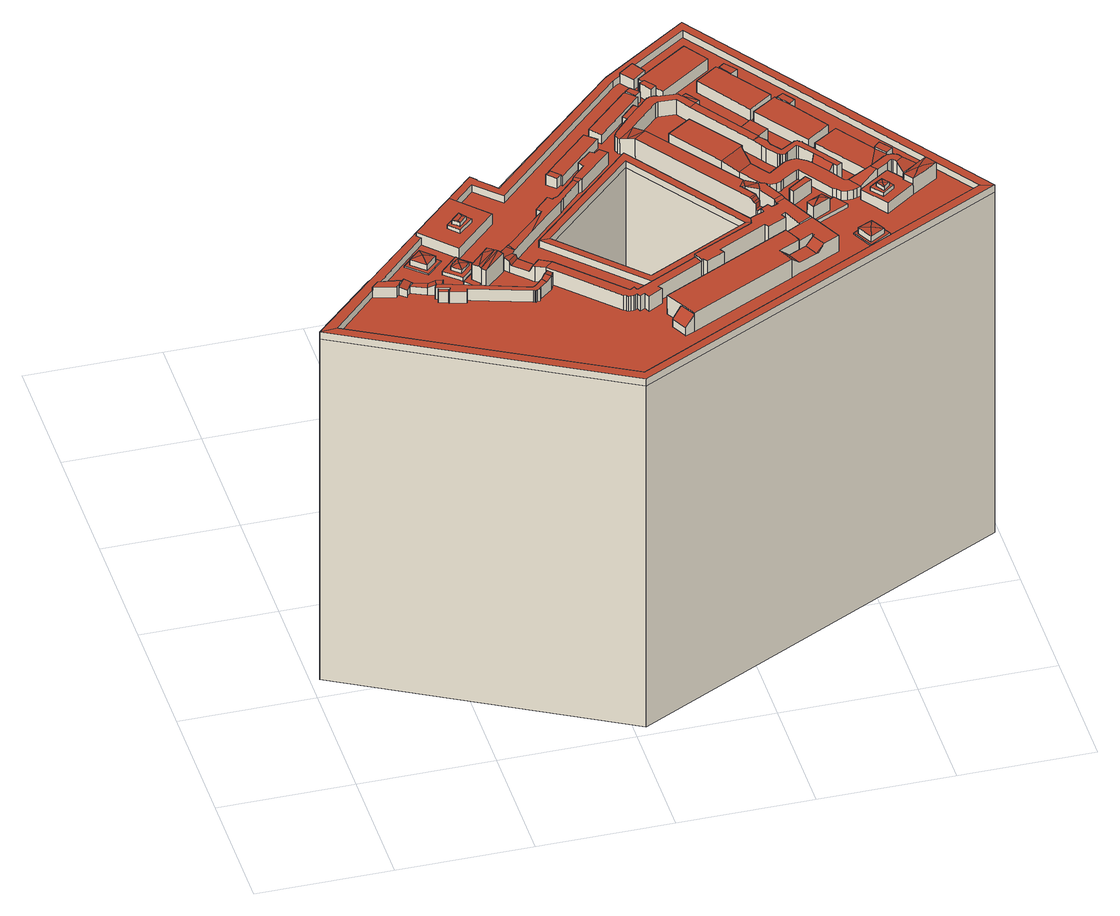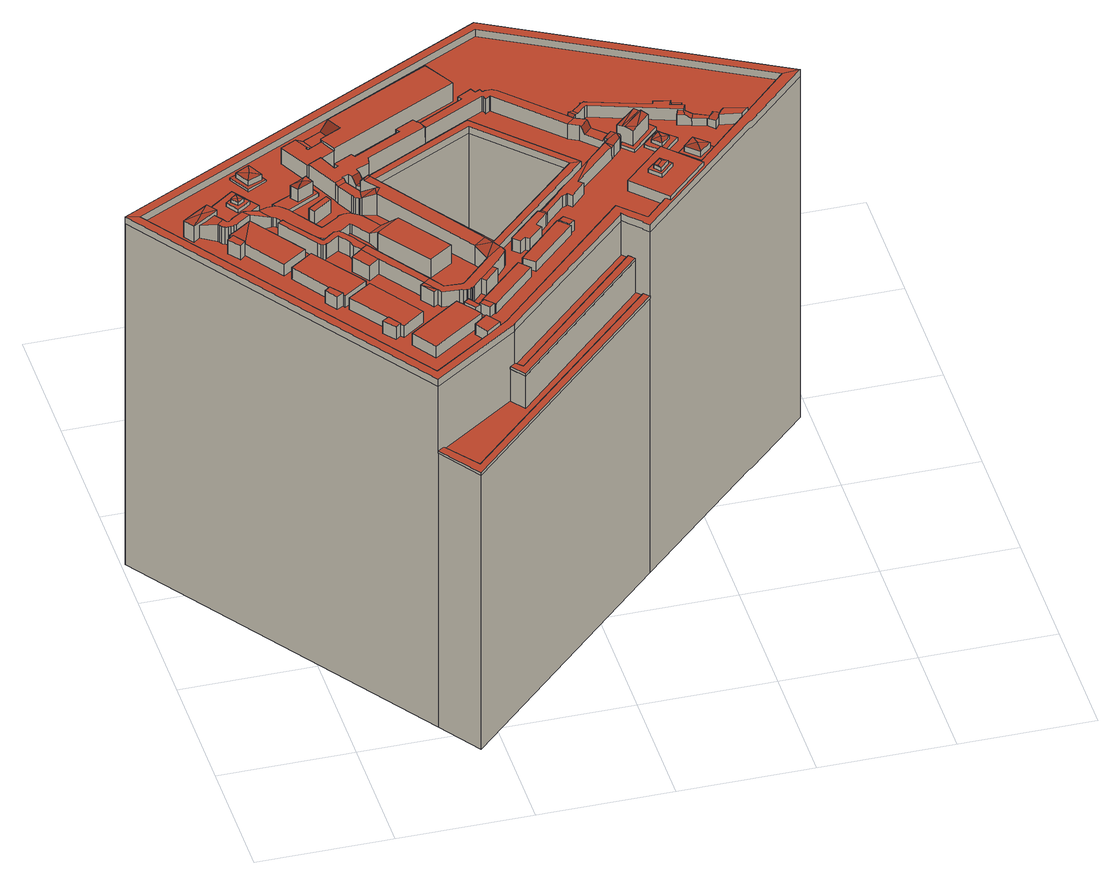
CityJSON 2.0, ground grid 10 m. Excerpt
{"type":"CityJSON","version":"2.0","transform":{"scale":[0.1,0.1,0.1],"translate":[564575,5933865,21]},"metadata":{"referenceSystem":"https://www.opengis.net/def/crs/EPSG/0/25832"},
"CityObjects":{
"building1":{"type":"Building","attributes":{"Grundfläche 2D":"985.279994","Grundhöhe NN":"21.339"},"children":["building1-1","building1-2","building1-3","building1-4","building1-5","building1-6","building1-7","building1-8","building1-9","building1-10","building1-11","building1-12","building1-13","building1-14","building1-15","building1-16","building1-17","building1-18","building1-19","building1-20","building1-21","building1-22","building1-23","building1-24","building1-25","building1-26","building1-27","building1-28","building1-29","building1-30","building1-31","building1-32","building1-33","building1-34","building1-35","building1-36","building1-37","building1-38","building1-39","building1-40","building1-41"],"geometry":[{"type":"MultiSurface","lod":"3","boundaries":[[[0,1,2,3],[4,5,6,7,8]],[[9,10,11,12,13,14,15]],[[15,14,16,17]],[[18,19,17,16]],[[20,21,10,9]],[[22,23,21]],[[23,10,21]],[[24,25,26,27,28,23,22,29,30,31,32]],[[18,33,34,19]],[[33,35,36,34]],[[37,38,39,40,41,42]],[[43,44,45,46]],[[46,47,48,49,43]],[[50,51,52,53,54,55,56,57,58,59,60,61,62,63,64,65,66,67,68,69,70,71,72,73,74,75,76,77,78]],[[79,77,76]],[[79,80,81,82,77]],[[83,84,85,86,87,82,81,88,89,90,91,92,93,94,95,96,97,98,99,100,101,102,103,104,105,106,107,108]],[[109,84,83]],[[12,11,109]],[[11,84,109]],[[110,111,112,113,114,115,116,117,118,119,120,121,122,123,124,125],[126,127,128,129,130,131],[132,133,134,135,136,137,138,139,140,141,142,143,144,145,146,147,148,149,150,151,152,153,154,155,156,157,158,159,160,161,162,163,164,165,166,167,168,169,170,171,172,173,174,175,176,177,178,179,180,181,182,183,184,185,186,187,188,189,190,191,192,193,194,195,196,197,198,199,200,201,202,203,204,205,206,207,208,209,210,211,212,213,214,215,216,217,218,219,220,221,222,223],[224,225,226,227,228,229,230,231],[232,233,234,235,236,237,238,239,240,241,242,243,244,245,246,247,248,249,250,251,252,253,254,255,256,257,258,259,260,261,262,263,264,265,266,267,268,269,270,271],[272,273,274,275,276,277,278,279,280,281,282,283,284,285,286,287,288,289,290,291,292,293,294,295,296,297,298,299,300,301,302,303,304,305,306,307,308,309,310],[311,312,313,314,315,316],[317,318,319,320,321,322],[323,324,325,326,327,328],[329,330,331,332,333,334]],[[335,336,337,338,339,340]],[[341,342,343,344,345,346]],[[344,347,348,345]],[[347,349,350,348]],[[349,351,352,350]],[[351,353,354,352]],[[354,353,355,356,357]],[[355,358,359,360,361]],[[361,356,355]],[[362,363,364,365,359,358,366,367,368,369,370,371,372]],[[371,370,373,374,375]],[[374,373,376,377,378,379,380,381]],[[382,383,354,357,384,385,386]],[[387,388,389,390,391,392,393,394]],[[395,396,397,398,399,400]],[[401,402,403,404,405]],[[406,407,404,403]],[[408,409,410,411,412,413,414,415,416,417,418,419,420,421,422,423,407,406,424,425,426,427,428,429,430,431,432,433,434,435,436,437,438,439,440,441]],[[442,443,31,30,444]],[[442,445,446,447,448,449,450,451,452,453,454,455,456,457,458,459,460,461,462,463,464,443]],[[448,447,465,466,467]],[[465,36,35,466]],[[468,469,470,471,472,473,474,475,476,477,478,479,480,481,482,483,484,485,486,487,488,489,490,491,492,493,494,495,496]],[[497,498,499,500,501,502]],[[495,494,503,481,480,504]],[[505,506,507,508,509,510]],[[511,512,513,514,515,516,517,518]],[[519,520,521,522,523,524,525,526,527,528,529,530,531,532]],[[533,534,535,536,537,538,539]],[[540,541,542,543]],[[0,3,122,121]],[[0,121,120,472,471,1]],[[471,470,2,1]],[[3,2,470,469,123,122]],[[12,216,215,214,213,35,33,18,16,14,13]],[[36,524,523,522,521,9,15,17,19,34]],[[521,520,519,21,20,9]],[[519,532,22,21]],[[532,531,29,22]],[[531,530,30,29]],[[191,190,32,31]],[[190,189,24,32]],[[189,188,25,24]],[[188,187,26,25]],[[187,186,27,26]],[[186,185,28,27]],[[185,184,23,28]],[[184,183,10,23]],[[11,10,183,182]],[[332,40,39,333]],[[331,41,40,332]],[[42,330,329,37]],[[38,37,329,334]],[[39,38,334,333]],[[316,47,46]],[[316,315,48,47]],[[314,49,48,315]],[[43,313,312,44]],[[312,311,45,44]],[[311,316,46,45]],[[161,160,65,64]],[[160,159,66,65]],[[159,158,157,68,67,66]],[[157,156,69,68]],[[156,155,70,69]],[[155,154,71,70]],[[154,153,152,73,72,71]],[[152,151,74,73]],[[151,150,75,74]],[[75,150,149,79,76]],[[81,80,148,147]],[[145,144,90,89,88,146]],[[144,143,91,90]],[[143,142,141,93,92,91]],[[141,140,94,93]],[[95,94,140,139]],[[139,138,96,95]],[[138,137,97,96]],[[137,136,98,97]],[[136,135,99,98]],[[134,100,99,135]],[[103,102,101,133,132,223]],[[223,222,104,103]],[[222,221,105,104]],[[221,220,106,105]],[[220,219,107,106]],[[219,218,108,107]],[[218,217,83,108]],[[83,217,216,12,109]],[[84,11,182,181]],[[85,84,181,180]],[[180,179,86,85]],[[179,178,87,86]],[[178,177,176,78,77,82,87]],[[176,175,50,78]],[[175,174,51,50]],[[174,173,52,51]],[[173,172,53,52]],[[172,171,54,53]],[[171,170,55,54]],[[170,169,56,55]],[[169,168,57,56]],[[168,167,166,59,58,57]],[[166,165,60,59]],[[165,164,61,60]],[[62,163,162,63]],[[162,161,64,63]],[[130,544,336,335]],[[544,128,337,336]],[[127,126,339,338]],[[126,131,340,339]],[[272,310,343,342]],[[347,344,343,310,309,351,349]],[[309,308,353,351]],[[355,353,308,307,306,305,368,367,366,358]],[[305,304,369,368]],[[304,303,370,369]],[[303,302,373,370]],[[302,301,376,373]],[[301,300,377,376]],[[300,299,378,377]],[[299,298,379,378]],[[298,297,380,379]],[[381,380,297,296]],[[296,295,374,381]],[[295,294,293,371,375,374]],[[293,292,372,371]],[[292,291,362,372]],[[291,290,363,362]],[[290,289,364,363]],[[289,288,365,364]],[[288,287,359,365]],[[361,360,359,287,286]],[[286,285,356,361]],[[285,284,357,356]],[[284,283,384,357]],[[283,282,385,384]],[[282,281,386,385]],[[281,280,382,386]],[[280,279,383,382]],[[279,278,354,383]],[[278,277,352,354]],[[352,277,276,275,274,346,345,348,350]],[[274,273,341,346]],[[231,390,389,545,224]],[[390,231,230,546,547,391]],[[228,392,391,547,229]],[[227,226,387,394]],[[225,548,545,389,388,387,226]],[[318,317,398,397]],[[317,322,399,398]],[[322,321,400,399]],[[320,319,396,395]],[[319,318,397,396]],[[246,245,403,402]],[[406,403,245,244]],[[244,243,424,406]],[[243,242,425,424]],[[242,241,426,425]],[[241,240,427,426]],[[240,239,428,427]],[[239,238,429,428]],[[238,237,430,429]],[[237,236,431,430]],[[236,235,432,431]],[[235,234,233,434,433,432]],[[233,232,435,434]],[[232,271,436,435]],[[271,270,437,436]],[[270,269,438,437]],[[269,268,439,438]],[[268,267,440,439]],[[266,265,409,408]],[[265,264,410,409]],[[264,263,411,410]],[[262,261,413,412]],[[261,260,414,413]],[[260,259,415,414]],[[259,258,416,415]],[[258,257,256,418,417,416]],[[256,255,254,420,419,418]],[[254,253,252,422,421,420]],[[252,251,423,422]],[[251,250,407,423]],[[250,249,404,407]],[[249,248,405,404]],[[401,405,248,247]],[[247,246,402,401]],[[192,191,31,443]],[[530,529,444,30]],[[529,528,442,444]],[[528,527,445,442]],[[527,526,446,445]],[[446,526,525,465,447]],[[525,524,36,465]],[[213,212,466,35]],[[212,211,210,448,467,466]],[[449,448,210,209]],[[209,208,450,449]],[[208,207,451,450]],[[452,451,207,206]],[[452,206,205,549,550,453]],[[203,454,453,550,204]],[[203,202,455,454]],[[456,455,202,201]],[[457,456,201,200]],[[458,457,200,199]],[[199,198,459,458]],[[198,197,460,459]],[[197,196,461,460]],[[196,195,462,461]],[[194,551,463,462,195]],[[551,552,464,463]],[[552,193,192,443,464]],[[553,554,482,481]],[[554,555,556,557,485,484,483,482]],[[557,558,559,487,486,485]],[[559,560,561,562,563,491,490,489,488,487]],[[563,564,565,566,494,493,492,491]],[[110,125,496,495]],[[468,124,123,469]],[[473,472,120,119]],[[119,118,474,473]],[[475,474,118,117]],[[117,116,115,477,476,475]],[[478,114,113,479]],[[480,479,113,112]],[[500,499,324,323]],[[323,328,501,500]],[[328,327,502,501]],[[326,325,498,497]],[[499,498,325,324]],[[566,567,503,494]],[[567,553,481,503]],[[112,111,504,480]],[[495,504,111,110]],[[539,538,505,510]],[[538,537,506,505]],[[568,569,508,507]],[[569,570,509,508]],[[567,566,571,572]],[[553,567,572,573]],[[554,553,573,574,568,507]],[[537,536,516,515,514,575,557,556,555,554,507,506]],[[513,512,559,558,557,575,514]],[[518,534,533,539,510,509,563,562,561,560,559,512,511]],[[566,565,564,563,576,577,578,571]],[[509,570,576,563]],[[129,543,542,130]],[[128,540,543,129]],[[544,541,540,128]],[[130,542,541,544]],[[569,568,574,579]],[[570,569,579,576]],[[517,516,536,535]],[[517,535,534,518]],[[579,574,573,572,571,578,577,576]]],"semantics":{"surfaces":[{"type":"RoofSurface"},{"type":"WallSurface"},{"type":"GroundSurface"}],"values":[0,0,0,0,0,0,0,0,0,0,0,0,0,0,0,0,0,0,0,0,0,0,0,0,0,0,0,0,0,0,0,0,0,0,0,0,0,0,0,0,0,0,0,0,0,0,0,0,0,0,0,1,1,1,1,1,1,1,1,1,1,1,1,1,1,1,1,1,1,1,1,1,1,1,1,1,1,1,1,1,1,1,1,1,1,1,1,1,1,1,1,1,1,1,1,1,1,1,1,1,1,1,1,1,1,1,1,1,1,1,1,1,1,1,1,1,1,1,1,1,1,1,1,1,1,1,1,1,1,1,1,1,1,1,1,1,1,1,1,1,1,1,1,1,1,1,1,1,1,1,1,1,1,1,1,1,1,1,1,1,1,1,1,1,1,1,1,1,1,1,1,1,1,1,1,1,1,1,1,1,1,1,1,1,1,1,1,1,1,1,1,1,1,1,1,1,1,1,1,1,1,1,1,1,1,1,1,1,1,1,1,1,1,1,1,1,1,1,1,1,1,1,1,1,1,1,1,1,1,1,1,1,1,1,1,1,1,1,1,1,1,1,1,1,1,1,1,1,1,1,1,1,1,1,1,1,1,1,1,1,1,1,1,1,1,1,1,1,1,1,1,1,1,1,1,1,1,2]}}]},
"building1-1":{"type":"BuildingInstallation","parents":["building1"],"geometry":[{"type":"MultiSurface","lod":"3","boundaries":[[[580,101,100,581]],[[134,582,581,100]],[[580,581,582,583]],[[101,580,583,133]]],"semantics":{"surfaces":[{"type":"RoofSurface"},{"type":"WallSurface"}],"values":[0,1,1,1]}}]},
"building1-2":{"type":"BuildingInstallation","parents":["building1"],"geometry":[{"type":"MultiSurface","lod":"3","boundaries":[[[584,585,586,587,588],[589,590,591,592]],[[593,586,585,584,594,595]],[[587,586,593,596]],[[588,587,596,597]],[[584,588,597,594]]],"semantics":{"surfaces":[{"type":"RoofSurface"},{"type":"WallSurface"}],"values":[0,1,1,1,1]}}]},
"building1-3":{"type":"BuildingInstallation","parents":["building1"],"geometry":[{"type":"MultiSurface","lod":"3","boundaries":[[[598,599,600,601]],[[478,477,601,600]],[[602,598,601,477,115]],[[602,603,599,598]],[[114,478,600,599,603]]],"semantics":{"surfaces":[{"type":"RoofSurface"},{"type":"WallSurface"}],"values":[0,1,1,1,1]}}]},
"building1-4":{"type":"BuildingInstallation","parents":["building1"],"geometry":[{"type":"MultiSurface","lod":"3","boundaries":[[[604,605,606,607,608,609]],[[607,606,610,611]],[[611,612,608,607]],[[612,613,609,608]],[[613,614,604,609]],[[605,615,610,606]]],"semantics":{"surfaces":[{"type":"RoofSurface"},{"type":"WallSurface"}],"values":[0,1,1,1,1,1]}}]},
"building1-5":{"type":"BuildingInstallation","parents":["building1"],"geometry":[{"type":"MultiSurface","lod":"3","boundaries":[[[616,617,618]],[[616,619,617]],[[616,618,620]],[[616,620,619]],[[618,617,589,592]],[[620,618,592,591]],[[619,620,591,590]],[[617,619,590,589]]],"semantics":{"surfaces":[{"type":"RoofSurface"},{"type":"WallSurface"}],"values":[0,0,0,0,1,1,1,1]}}]},
"building1-6":{"type":"BuildingInstallation","parents":["building1"],"geometry":[{"type":"MultiSurface","lod":"3","boundaries":[[[621,622,623,624],[625,626,627,628,629]],[[621,624,630,631]],[[622,621,631,632]],[[623,622,632,633]],[[624,623,633,630]]],"semantics":{"surfaces":[{"type":"RoofSurface"},{"type":"WallSurface"}],"values":[0,1,1,1,1]}}]},
"building1-7":{"type":"BuildingInstallation","parents":["building1"],"geometry":[{"type":"MultiSurface","lod":"3","boundaries":[[[634,635,636,637,638]],[[639,640,641,408,441,440]],[[642,643,644,645,635,634,646,647,648,649,650,651,652,653,654,655,656,657,641,640,658]],[[659,660,634,638]],[[660,661,646,634]],[[661,662,647,646]],[[662,663,664,649,648,647]],[[664,665,666,651,650,649]],[[666,667,668,653,652,651]],[[668,669,654,653]],[[669,670,671,656,655,654]],[[671,672,316,641,657,656]],[[316,266,408,641]],[[267,673,674,640,639,440]],[[658,640,674,675,676]],[[677,678,643,642,658,676,675]],[[678,679,644,643]],[[679,680,681,635,645,644]],[[681,682,636,635]]],"semantics":{"surfaces":[{"type":"RoofSurface"},{"type":"WallSurface"}],"values":[0,0,0,1,1,1,1,1,1,1,1,1,1,1,1,1,1,1,1]}}]},
"building1-8":{"type":"BuildingInstallation","parents":["building1"],"geometry":[{"type":"MultiSurface","lod":"3","boundaries":[[[683,684,685,686]],[[687,686,685,604,614]],[[687,688,683,686]],[[615,605,684,683,688]],[[605,604,685,684]]],"semantics":{"surfaces":[{"type":"RoofSurface"},{"type":"WallSurface"}],"values":[0,1,1,1,1]}}]},
"building1-9":{"type":"BuildingInstallation","parents":["building1"],"geometry":[{"type":"MultiSurface","lod":"3","boundaries":[[[689,547,546,690]],[[230,691,690,546]],[[689,690,691,692]],[[692,229,547,689]]],"semantics":{"surfaces":[{"type":"RoofSurface"},{"type":"WallSurface"}],"values":[0,1,1,1]}}]},
"building1-10":{"type":"BuildingInstallation","parents":["building1"],"geometry":[{"type":"MultiSurface","lod":"3","boundaries":[[[693,694,695,696]],[[696,695,697]],[[698,695,694]],[[697,695,698]],[[699,694,693,696,700,701]],[[698,694,699,702]],[[697,698,702,703]],[[696,697,703,700]]],"semantics":{"surfaces":[{"type":"RoofSurface"},{"type":"WallSurface"}],"values":[0,0,0,0,1,1,1,1]}}]},
"building1-11":{"type":"BuildingInstallation","parents":["building1"],"geometry":[{"type":"MultiSurface","lod":"3","boundaries":[[[704,705,706,707,708,709]],[[710,711,704,709]],[[706,705,712,713]],[[707,706,713,714]],[[714,715,708,707]],[[715,710,709,708]]],"semantics":{"surfaces":[{"type":"RoofSurface"},{"type":"WallSurface"}],"values":[0,1,1,1,1,1]}}]},
"building1-12":{"type":"BuildingInstallation","parents":["building1"],"geometry":[{"type":"MultiSurface","lod":"3","boundaries":[[[716,717,718,719,676,720],[597,596,593,595,594]],[[721,675,676,719]],[[675,722,720,676]],[[722,723,716,720]],[[723,724,717,716]]],"semantics":{"surfaces":[{"type":"RoofSurface"},{"type":"WallSurface"}],"values":[0,1,1,1,1]}}]},
"building1-13":{"type":"BuildingInstallation","parents":["building1"],"geometry":[{"type":"MultiSurface","lod":"3","boundaries":[[[725,726,727,728,729,730,731,732,733]],[[734,281,729,728]],[[281,735,730,729]],[[735,736,731,730]],[[736,737,732,731]],[[737,738,733,732]]],"semantics":{"surfaces":[{"type":"RoofSurface"},{"type":"WallSurface"}],"values":[0,1,1,1,1,1]}}]},
"building1-14":{"type":"BuildingInstallation","parents":["building1"],"geometry":[{"type":"MultiSurface","lod":"3","boundaries":[[[739,740,80,79]],[[149,741,739,79]],[[741,742,740,739]],[[742,148,80,740]]],"semantics":{"surfaces":[{"type":"RoofSurface"},{"type":"WallSurface"}],"values":[0,1,1,1]}}]},
"building1-15":{"type":"BuildingInstallation","parents":["building1"],"geometry":[{"type":"MultiSurface","lod":"3","boundaries":[[[335,340,743,744,338,337,745]],[[744,743,340,131,746,747]],[[747,127,338,744]],[[128,129,745,337]],[[129,130,335,745]]],"semantics":{"surfaces":[{"type":"RoofSurface"},{"type":"WallSurface"}],"values":[0,1,1,1,1]}}]},
"building1-16":{"type":"BuildingInstallation","parents":["building1"],"geometry":[{"type":"MultiSurface","lod":"3","boundaries":[[[748,749,750,751,752]],[[753,754,748,752]],[[755,756,751,750]],[[756,753,752,751]]],"semantics":{"surfaces":[{"type":"RoofSurface"},{"type":"WallSurface"}],"values":[0,1,1,1]}}]},
"building1-17":{"type":"BuildingInstallation","parents":["building1"],"geometry":[{"type":"MultiSurface","lod":"3","boundaries":[[[757,758,759,760,761,762]],[[468,496,760,759]],[[496,125,763,761,760]],[[763,764,765,762,761]],[[765,766,757,762]],[[766,767,768,124,468,759,758,757]]],"semantics":{"surfaces":[{"type":"RoofSurface"},{"type":"WallSurface"}],"values":[0,1,1,1,1,1]}}]},
"building1-18":{"type":"BuildingInstallation","parents":["building1"],"geometry":[{"type":"MultiSurface","lod":"3","boundaries":[[[769,770,771,772],[773,774,775,776,777,778]],[[771,770,779,780]],[[780,781,772,771]],[[781,782,769,772]],[[782,779,770,769]]],"semantics":{"surfaces":[{"type":"RoofSurface"},{"type":"WallSurface"}],"values":[0,1,1,1,1]}}]},
"building1-19":{"type":"BuildingInstallation","parents":["building1"],"geometry":[{"type":"MultiSurface","lod":"3","boundaries":[[[783,784,785]],[[785,784,786]],[[787,788,783]],[[783,788,784]],[[789,788,787]],[[790,788,789]],[[791,792,790]],[[792,786,784,790]],[[784,788,790]],[[793,792,791]],[[785,726,725,787,783]],[[787,725,733,790,789]],[[794,791,790,733,738]],[[794,795,793,791]],[[734,728,727,726,785,786,792,793,795]]],"semantics":{"surfaces":[{"type":"RoofSurface"},{"type":"WallSurface"}],"values":[0,0,0,0,0,0,0,0,0,0,1,1,1,1,1]}}]},
"building1-20":{"type":"BuildingInstallation","parents":["building1"],"geometry":[{"type":"MultiSurface","lod":"3","boundaries":[[[796,797,798,799,800,801,802,803],[804,805,806,807,808]],[[809,810,811,803,802,801]],[[811,812,813,797,796,803]],[[813,814,798,797]],[[814,815,816,809,801,800,799,798]]],"semantics":{"surfaces":[{"type":"RoofSurface"},{"type":"WallSurface"}],"values":[0,1,1,1,1]}}]},
"building1-21":{"type":"BuildingInstallation","parents":["building1"],"geometry":[{"type":"MultiSurface","lod":"3","boundaries":[[[817,818,819,820,766,765,821,822]],[[823,824,767,766,820,819]],[[764,825,821,765]],[[826,822,817,827,828,818,817,822,821,825]],[[828,823,819,818]]],"semantics":{"surfaces":[{"type":"RoofSurface"},{"type":"WallSurface"}],"values":[0,1,1,1,1]}}]},
"building1-22":{"type":"BuildingInstallation","parents":["building1"],"geometry":[{"type":"MultiSurface","lod":"3","boundaries":[[[829,830,831,832],[700,703,702,699,701]],[[829,832,833,834]],[[832,831,835,833]],[[831,830,836,835]],[[830,829,834,836]]],"semantics":{"surfaces":[{"type":"RoofSurface"},{"type":"WallSurface"}],"values":[0,1,1,1,1]}}]},
"building1-23":{"type":"BuildingInstallation","parents":["building1"],"geometry":[{"type":"MultiSurface","lod":"3","boundaries":[[[837,838,839,840]],[[841,842,843,839,838]],[[844,845,846,843,842]],[[847,848,840,839,846,845]],[[839,843,846]],[[838,837,840,808,807]],[[842,841,838,807,806]],[[845,844,842,806,805]],[[808,840,848,847,845,805,804]]],"semantics":{"surfaces":[{"type":"RoofSurface"},{"type":"WallSurface"}],"values":[0,0,0,0,0,1,1,1,1]}}]},
"building1-24":{"type":"BuildingInstallation","parents":["building1"],"geometry":[{"type":"MultiSurface","lod":"3","boundaries":[[[849,850,851,852,853,854,855,856,857,858,859,860,861,550,549,862,863,864,865,866,342,341,867,868]],[[205,869,862,549]],[[869,870,863,862]],[[870,871,864,863]],[[871,872,865,864]],[[872,873,866,865]],[[342,866,873,272]],[[874,875,876,877,878,879,850,849,868,867,341,273]],[[879,880,851,850]],[[880,881,852,851]],[[881,882,853,852]],[[882,883,854,853]],[[883,884,855,854]],[[884,885,856,855]],[[885,886,857,856]],[[886,887,858,857]],[[859,858,887,888]],[[860,859,888,889]],[[889,890,861,860]],[[890,204,550,861]]],"semantics":{"surfaces":[{"type":"RoofSurface"},{"type":"WallSurface"}],"values":[0,1,1,1,1,1,1,1,1,1,1,1,1,1,1,1,1,1,1,1]}}]},
"building1-25":{"type":"BuildingInstallation","parents":["building1"],"geometry":[{"type":"MultiSurface","lod":"3","boundaries":[[[411,62,61,412]],[[164,262,412,61]],[[263,163,62,411]]],"semantics":{"surfaces":[{"type":"RoofSurface"},{"type":"WallSurface"}],"values":[0,1,1]}}]},
"building1-26":{"type":"BuildingInstallation","parents":["building1"],"geometry":[{"type":"MultiSurface","lod":"3","boundaries":[[[891,892,893]],[[893,892,894]],[[895,892,891]],[[896,894,892,895]],[[891,893,628,627]],[[895,891,627,626]],[[629,894,896,895,626,625]],[[893,894,629,628]]],"semantics":{"surfaces":[{"type":"RoofSurface"},{"type":"WallSurface"}],"values":[0,0,0,0,1,1,1,1]}}]},
"building1-27":{"type":"BuildingInstallation","parents":["building1"],"geometry":[{"type":"MultiSurface","lod":"3","boundaries":[[[897,898,899,900,901,902]],[[899,898,903,904,905,900]],[[906,907,908,900,905,904]],[[909,902,901,900,908,907]],[[898,897,902,773,778]],[[904,903,898,778,777]],[[775,907,906,904,777,776]],[[773,902,909,907,775,774]]],"semantics":{"surfaces":[{"type":"RoofSurface"},{"type":"WallSurface"}],"values":[0,0,0,0,1,1,1,1]}}]},
"building1-28":{"type":"BuildingInstallation","parents":["building1"],"geometry":[{"type":"MultiSurface","lod":"3","boundaries":[[[910,911,876,875]],[[910,912,913,911]],[[914,915,916,917,918,919,920,921,913,912,922,923,924,925,926,927,928,929,930,931,932]],[[874,933,910,875]],[[933,934,935,922,912,910]],[[935,936,923,922]],[[924,923,936,937,938,939]],[[940,925,924,939,941]],[[755,750,749,748,754,942,929,928,927,926,925,940]],[[942,943,930,929]],[[943,944,931,930]],[[944,945,932,931]],[[945,946,914,932]],[[946,947,915,914]],[[947,948,916,915]],[[948,949,917,916]],[[949,950,951,919,918,917]],[[951,952,920,919]],[[952,953,921,920]],[[921,953,954,911,913]],[[954,877,876,911]]],"semantics":{"surfaces":[{"type":"RoofSurface"},{"type":"WallSurface"}],"values":[0,0,0,1,1,1,1,1,1,1,1,1,1,1,1,1,1,1,1,1,1]}}]},
"building1-29":{"type":"BuildingInstallation","parents":["building1"],"geometry":[{"type":"MultiSurface","lod":"3","boundaries":[[[955,956,957,958]],[[959,960,961,957,956]],[[962,957,961]],[[962,963,955,958,957]],[[682,721,719,718,961,960,959,956,964,659,638,637,636]],[[962,961,718,717,724]],[[962,724,965,955,963]],[[965,964,956,955]]],"semantics":{"surfaces":[{"type":"RoofSurface"},{"type":"WallSurface"}],"values":[0,0,0,0,1,1,1,1]}}]},
"building1-30":{"type":"BuildingInstallation","parents":["building1"],"geometry":[{"type":"MultiSurface","lod":"3","boundaries":[[[966,88,81]],[[966,967,88]],[[147,968,966,81]],[[968,969,967,966]],[[969,146,88,967]]],"semantics":{"surfaces":[{"type":"RoofSurface"},{"type":"WallSurface"}],"values":[0,0,1,1,1]}}]},
"building1-31":{"type":"BuildingInstallation","parents":["building1"],"geometry":[{"type":"MultiSurface","lod":"3","boundaries":[[[970,971,972,552,551,545,548,973,974,975]],[[975,976,977,970]],[[977,976,978,979,980]],[[970,977,980]],[[979,978,394,393,392]],[[225,981,973,548]],[[981,982,974,973]],[[982,983,975,974]],[[983,984,985,978,976,975]],[[985,227,394,978]],[[228,986,987,988,989,971,970,980,979,392]],[[989,990,972,971]],[[990,193,552,972]],[[194,224,545,551]]],"semantics":{"surfaces":[{"type":"RoofSurface"},{"type":"WallSurface"}],"values":[0,0,0,0,0,1,1,1,1,1,1,1,1,1]}}]},
"building1-32":{"type":"BuildingInstallation","parents":["building1"],"geometry":[{"type":"MultiSurface","lod":"3","boundaries":[[[991,992,993,994]],[[395,400,992,991]],[[995,993,992,400,321]],[[995,996,994,993]],[[996,320,991,994]],[[395,991,320]]],"semantics":{"surfaces":[{"type":"RoofSurface"},{"type":"WallSurface"}],"values":[0,1,1,1,1,1]}}]},
"building1-33":{"type":"BuildingInstallation","parents":["building1"],"geometry":[{"type":"MultiSurface","lod":"3","boundaries":[[[997,998,999,1000]],[[1001,997,1000,1002]],[[1003,1004,999,998]],[[1004,1002,1000,999]],[[998,997,1005,1006]],[[1007,1004,1003,998,1006,1008]],[[1002,1004,1007,1009]],[[1005,997,1001,1002,1009,1010]]],"semantics":{"surfaces":[{"type":"RoofSurface"},{"type":"WallSurface"}],"values":[0,0,0,0,1,1,1,1]}}]},
"building1-34":{"type":"BuildingInstallation","parents":["building1"],"geometry":[{"type":"MultiSurface","lod":"3","boundaries":[[[1011,1012,1013,1014]],[[705,704,1012,1011]],[[1015,1013,1012,704,711]],[[1015,1016,1014,1013]],[[712,705,1011,1014,1016]]],"semantics":{"surfaces":[{"type":"RoofSurface"},{"type":"WallSurface"}],"values":[0,1,1,1,1]}}]},
"building1-35":{"type":"BuildingInstallation","parents":["building1"],"geometry":[{"type":"MultiSurface","lod":"3","boundaries":[[[1017,1018,1019,1020,1021]],[[42,41,1019,1018]],[[1022,1020,1019,41,331]],[[1022,1023,1024,1017,1021,1020]],[[330,42,1018,1017,1024]]],"semantics":{"surfaces":[{"type":"RoofSurface"},{"type":"WallSurface"}],"values":[0,1,1,1,1]}}]},
"building1-36":{"type":"BuildingInstallation","parents":["building1"],"geometry":[{"type":"MultiSurface","lod":"3","boundaries":[[[1025,1026,1027,1028,1029],[1006,1005,1010,1009,1007,1008]],[[1028,1027,8,7]],[[1029,1028,7,6]],[[1025,1029,6,5]],[[8,1027,1026,1025,5,4]]],"semantics":{"surfaces":[{"type":"RoofSurface"},{"type":"WallSurface"}],"values":[0,1,1,1,1]}}]},
"building1-37":{"type":"BuildingInstallation","parents":["building1"],"geometry":[{"type":"MultiSurface","lod":"3","boundaries":[[[1030,1031,1032,1033]],[[1033,1032,1034,1035]],[[1030,1033,1035,1036]],[[1031,1030,1036,1037]],[[1032,1031,1037,1034]]],"semantics":{"surfaces":[{"type":"RoofSurface"},{"type":"WallSurface"}],"values":[0,1,1,1,1]}}]},
"building1-38":{"type":"BuildingInstallation","parents":["building1"],"geometry":[{"type":"MultiSurface","lod":"3","boundaries":[[[1038,1039,1040,1041]],[[43,49,1041,1040]],[[1042,1038,1041,49,314]],[[1042,1043,1039,1038]],[[313,43,1040,1039,1043]]],"semantics":{"surfaces":[{"type":"RoofSurface"},{"type":"WallSurface"}],"values":[0,1,1,1,1]}}]},
"building1-39":{"type":"BuildingInstallation","parents":["building1"],"geometry":[{"type":"MultiSurface","lod":"3","boundaries":[[[1044,1045,1046,1047,575,1048,1049]],[[517,518,1045,1044]],[[511,1046,1045,518]],[[511,1050,1047,1046]],[[1047,1050,514,575]],[[514,515,516,1049,1048,575]],[[516,517,1044,1049]]],"semantics":{"surfaces":[{"type":"RoofSurface"},{"type":"WallSurface"}],"values":[0,1,1,1,1,1,1]}}]},
"building1-40":{"type":"BuildingInstallation","parents":["building1"],"geometry":[{"type":"MultiSurface","lod":"3","boundaries":[[[1051,1052,1053,1054]],[[497,502,1052,1051]],[[1055,1053,1052,502,327]],[[1055,1056,1054,1053]],[[326,497,1051,1054,1056]]],"semantics":{"surfaces":[{"type":"RoofSurface"},{"type":"WallSurface"}],"values":[0,1,1,1,1]}}]},
"building1-41":{"type":"BuildingInstallation","parents":["building1"],"geometry":[{"type":"MultiSurface","lod":"3","boundaries":[[[1057,1058,939,938]],[[1058,1059,1060,939]],[[1060,1059,817,822]],[[1057,1061,1062,1059,1058]],[[1062,827,817,1059]],[[826,1063,1060,822]],[[1063,941,939,1060]],[[937,1061,1057,938]]],"semantics":{"surfaces":[{"type":"RoofSurface"},{"type":"WallSurface"}],"values":[0,0,0,1,1,1,1,1]}}]}
},
"vertices":[
[155,211,308],[131,236,308],[99,205,308],[123,180,308],[135,210,308],[139,206,308],[128,196,308],[121,204,308],[131,214,308],[324,185,317],[328,191,317],[278,263,316],[269,256,316],[318,184,317],[327,171,317],[332,174,317],[328,169,317],[332,172,317],[329,168,315],[333,171,315],[326,184,317],[327,184,317],[337,182,314],[338,189,314],[343,186,314],[343,187,314],[342,188,314],[340,188,314],[339,189,314],[337,181,314],[344,169,314],[350,172,314],[344,184,314],[330,167,314],[334,170,314],[330,167,309],[334,170,309],[304,311,309],[343,338,309],[331,356,309],[291,329,309],[294,324,309],[300,316,309],[427,211,309],[407,240,309],[389,228,309],[417,187,309],[430,197,310],[435,200,310],[433,202,310],[354,228,312],[360,220,312],[361,219,312],[362,218,312],[363,218,312],[365,218,312],[366,218,312],[367,219,312],[370,221,312],[375,225,312],[376,224,312],[384,213,312],[394,199,312],[396,196,312],[400,198,312],[380,227,312],[380,228,312],[379,228,312],[378,229,312],[377,230,312],[375,230,312],[374,229,312],[373,229,312],[364,223,312],[358,231,312],[357,236,312],[353,241,312],[348,238,312],[352,232,312],[353,242,312],[344,255,312],[321,289,312],[316,285,312],[260,264,312],[272,274,312],[294,296,312],[296,297,312],[309,296,312],[314,299,312],[313,300,312],[312,302,312],[300,303,312],[298,303,312],[297,304,312],[295,304,312],[294,304,312],[292,304,312],[291,303,312],[290,303,312],[289,302,312],[282,295,312],[271,284,312],[266,279,312],[259,271,312],[259,270,312],[258,269,312],[258,268,312],[259,266,312],[259,265,312],[264,260,314],[20,120,299],[210,17,299],[487,158,299],[336,378,299],[292,348,299],[281,340,299],[279,339,299],[275,336,299],[169,232,299],[151,250,299],[134,233,299],[155,211,299],[123,180,299],[102,202,299],[59,159,299],[54,154,299],[261,257,299],[329,158,299],[321,160,299],[243,120,299],[187,178,299],[179,178,299],[266,279,299],[271,284,299],[282,295,299],[289,302,299],[290,303,299],[291,303,299],[292,304,299],[294,304,299],[295,304,299],[297,304,299],[298,303,299],[300,303,299],[312,302,299],[313,300,299],[314,299,299],[321,289,299],[344,255,299],[353,242,299],[357,236,299],[358,231,299],[364,223,299],[373,229,299],[374,229,299],[375,230,299],[377,230,299],[378,229,299],[379,228,299],[380,228,299],[380,227,299],[400,198,299],[396,196,299],[394,199,299],[384,213,299],[376,224,299],[375,225,299],[370,221,299],[367,219,299],[366,218,299],[365,218,299],[363,218,299],[362,218,299],[361,219,299],[360,220,299],[354,228,299],[352,232,299],[316,285,299],[309,296,299],[296,297,299],[294,296,299],[272,274,299],[278,263,299],[328,191,299],[338,189,299],[339,189,299],[340,188,299],[342,188,299],[343,187,299],[343,186,299],[344,184,299],[350,172,299],[351,168,299],[363,143,299],[353,138,299],[347,152,299],[344,150,299],[346,147,299],[332,140,299],[330,143,299],[293,124,299],[295,121,299],[281,114,299],[279,117,299],[278,117,299],[275,123,299],[275,124,299],[322,147,299],[323,153,299],[333,157,299],[332,161,299],[331,163,299],[331,165,299],[330,167,299],[327,171,299],[320,182,299],[269,256,299],[260,264,299],[259,265,299],[259,266,299],[258,268,299],[258,269,299],[259,270,299],[259,271,299],[342,132,299],[348,120,299],[348,119,299],[332,111,299],[337,99,299],[257,59,299],[251,71,299],[244,83,299],[390,177,299],[388,179,299],[371,204,299],[371,205,299],[369,204,299],[358,197,299],[356,195,299],[352,194,299],[348,194,299],[345,196,299],[342,198,299],[340,200,299],[331,213,299],[320,218,299],[293,257,299],[311,269,299],[338,231,299],[337,230,299],[341,220,299],[350,207,299],[351,206,299],[352,207,299],[362,214,299],[363,215,299],[365,216,299],[366,216,299],[369,217,299],[373,217,299],[376,215,299],[379,213,299],[382,210,299],[391,197,299],[398,186,299],[400,185,299],[401,185,299],[407,175,299],[404,174,299],[401,173,299],[397,173,299],[393,174,299],[179,144,299],[173,139,299],[166,142,299],[165,143,299],[163,145,299],[152,156,299],[149,160,299],[148,161,299],[147,162,299],[147,163,299],[147,164,299],[148,165,299],[148,166,299],[154,172,299],[156,174,299],[188,204,299],[185,207,299],[196,218,299],[199,215,299],[200,216,299],[203,217,299],[218,232,299],[218,233,299],[219,234,299],[229,244,299],[226,248,299],[237,258,299],[240,256,299],[244,259,299],[249,254,299],[224,230,299],[221,229,299],[206,214,299],[204,211,299],[203,210,299],[192,200,299],[156,164,299],[158,162,299],[172,148,299],[389,228,299],[407,240,299],[427,211,299],[433,202,299],[435,200,299],[417,187,299],[386,233,299],[358,273,299],[376,285,299],[377,283,299],[384,274,299],[403,245,299],[356,276,299],[329,316,299],[346,328,299],[348,326,299],[354,317,299],[374,288,299],[304,311,299],[300,316,299],[294,324,299],[291,329,299],[331,356,299],[343,338,299],[187,178,305],[260,248,305],[321,160,305],[329,158,305],[261,257,305],[179,178,305],[173,139,312],[179,144,312],[172,148,312],[171,149,312],[165,143,312],[166,142,312],[169,151,306],[163,145,306],[159,161,306],[153,155,306],[158,162,309],[152,156,309],[156,164,309],[149,160,310],[159,167,309],[154,172,309],[148,166,310],[175,183,309],[188,204,309],[158,175,309],[156,174,309],[200,216,309],[199,215,309],[196,218,309],[185,207,309],[192,200,309],[203,210,309],[204,211,309],[206,214,309],[221,229,309],[218,232,309],[203,217,309],[224,230,310],[219,234,310],[218,233,309],[249,254,310],[244,259,310],[240,256,310],[237,258,310],[226,248,310],[229,244,310],[147,162,310],[148,161,310],[148,165,310],[147,164,310],[147,163,310],[348,119,315],[348,120,315],[342,132,315],[244,83,315],[257,59,315],[337,99,315],[337,100,315],[332,111,315],[377,283,309],[376,285,309],[358,273,309],[386,233,309],[403,245,309],[384,274,309],[311,269,315],[293,257,315],[320,218,315],[337,230,315],[338,231,315],[331,213,307],[341,220,307],[401,185,307],[400,185,307],[398,186,307],[391,197,307],[382,210,307],[379,213,307],[376,215,307],[373,217,307],[369,217,307],[366,216,307],[365,216,307],[363,215,307],[362,214,307],[352,207,307],[351,206,307],[350,207,307],[340,200,307],[342,198,307],[345,196,307],[348,194,307],[352,194,307],[356,195,307],[358,197,307],[369,204,307],[371,205,307],[371,204,307],[388,179,307],[390,177,307],[393,174,307],[397,173,307],[401,173,307],[404,174,307],[407,175,307],[407,176,307],[344,164,314],[351,168,314],[344,165,314],[345,163,314],[340,161,314],[338,164,314],[332,161,314],[333,157,314],[323,153,314],[322,147,314],[275,124,314],[278,117,314],[279,117,314],[281,114,314],[295,121,314],[293,124,314],[330,143,314],[332,140,314],[346,147,314],[344,150,314],[347,152,314],[353,138,314],[363,143,314],[336,168,309],[331,165,309],[331,163,311],[59,159,305],[102,202,305],[99,205,305],[131,236,305],[134,233,305],[151,250,305],[169,232,305],[275,336,305],[279,339,305],[281,340,305],[292,348,305],[336,378,305],[487,158,305],[497,155,305],[338,387,305],[275,344,305],[272,342,305],[271,341,305],[168,242,305],[168,241,305],[164,246,305],[156,254,305],[156,255,305],[152,259,305],[56,166,305],[54,165,305],[7,119,305],[20,120,305],[54,154,305],[348,326,309],[346,328,309],[329,316,309],[356,276,309],[374,288,309],[354,317,309],[209,9,305],[210,17,305],[314,409,243],[333,384,243],[338,387,243],[316,419,243],[152,259,243],[156,255,243],[164,246,269],[168,241,269],[168,242,269],[271,341,269],[272,342,269],[275,344,269],[267,355,269],[160,250,269],[327,184,299],[326,184,299],[324,185,299],[332,172,299],[333,171,299],[334,170,299],[336,168,299],[340,161,299],[345,163,299],[344,164,299],[344,165,299],[344,169,299],[337,181,299],[337,182,299],[156,254,241],[160,250,241],[267,355,241],[275,344,241],[333,384,241],[314,409,241],[156,255,241],[321,160,49],[260,248,49],[187,178,49],[243,120,49],[260,248,299],[342,132,313],[251,71,314],[257,59,314],[348,120,313],[275,123,312],[278,117,312],[353,138,313],[363,143,313],[497,155,299],[338,387,299],[275,344,299],[272,342,299],[271,341,299],[168,242,299],[168,241,299],[164,246,299],[156,254,299],[156,255,299],[152,259,299],[56,166,299],[54,165,299],[7,119,299],[209,9,299],[338,387,241],[316,419,241],[152,259,241],[7,119,3],[209,9,3],[497,155,3],[338,387,3],[271,341,271],[152,259,3],[56,166,3],[54,165,3],[316,419,3],
[268,287,312],[279,298,312],[279,298,299],[268,287,299],
[422,175,311],[417,172,311],[412,168,311],[419,159,311],[428,166,311],[421,171,311],[425,166,311],[420,162,311],[416,168,311],[412,168,308],[422,175,308],[417,172,308],[419,159,308],[428,166,308],
[288,330,308],[298,338,308],[292,348,308],[281,340,308],[288,330,299],[298,338,299],
[206,247,307],[212,241,307],[213,240,307],[247,274,307],[239,281,307],[205,248,307],[213,240,299],[247,274,299],[239,281,299],[205,248,299],[206,247,299],[212,241,299],
[420,167,314],[421,171,314],[416,168,314],[425,166,314],[420,162,314],
[399,119,300],[415,127,301],[406,143,301],[391,135,300],[408,134,301],[411,128,301],[400,122,300],[394,134,300],[405,139,301],[391,135,299],[399,119,299],[415,127,299],[406,143,299],
[441,191,314],[436,187,314],[439,176,310],[446,181,310],[452,184,310],[420,182,314],[421,182,314],[417,187,314],[432,190,314],[433,190,314],[434,190,314],[435,189,314],[440,192,314],[439,194,314],[438,195,314],[437,195,314],[436,196,314],[435,196,314],[434,196,314],[433,196,314],[431,196,314],[430,195,314],[429,195,314],[425,192,314],[429,187,314],[452,184,299],[441,191,299],[440,192,299],[439,194,299],[438,195,299],[437,195,299],[436,196,299],[435,196,299],[434,196,299],[433,196,299],[431,196,299],[430,195,299],[429,195,299],[425,192,299],[420,182,299],[421,182,299],[429,187,299],[429,187,308],[432,190,299],[433,190,299],[434,190,299],[435,189,299],[436,187,299],[439,176,299],
[208,238,308],[212,241,308],[206,247,308],[202,244,308],[202,244,299],[208,238,299],
[250,56,306],[244,68,306],[244,68,299],[250,56,299],
[101,185,305],[97,189,305],[97,181,307],[106,180,305],[98,172,305],[88,181,305],[97,189,300],[106,180,300],[101,185,300],[88,181,300],[98,172,300],
[285,313,307],[279,319,307],[278,319,307],[244,286,307],[251,278,307],[286,312,307],[286,312,299],[285,313,299],[279,319,299],[278,319,299],[244,286,299],[251,278,299],
[420,151,308],[442,167,308],[437,174,308],[438,175,308],[406,171,308],[438,175,299],[406,171,299],[420,151,299],[442,167,299],
[124,152,302],[139,167,302],[144,162,302],[145,161,302],[147,163,302],[139,171,302],[118,151,302],[126,142,302],[129,146,302],[145,161,299],[139,171,299],[118,151,299],[126,142,299],[129,146,299],
[361,248,312],[352,261,312],[361,248,299],[352,261,299],
[180,177,305],[242,113,305],[243,120,305],[180,177,299],[242,113,299],
[104,138,308],[100,139,308],[97,140,308],[96,137,308],[103,135,308],[103,135,299],[104,138,299],[97,140,299],[96,137,299],
[75,156,308],[71,157,308],[59,159,308],[54,154,308],[70,150,308],[72,152,308],[70,150,299],[72,152,299],[72,152,306],[75,156,306],[75,156,299],[71,157,299],
[388,175,302],[361,161,302],[366,151,302],[395,165,302],[365,161,302],[371,164,302],[377,167,302],[379,164,302],[381,161,302],[368,154,302],[361,161,299],[366,151,299],[395,165,299],[388,175,299],
[135,163,315],[143,162,316],[139,167,315],[144,162,316],[124,152,315],[128,148,316],[128,147,316],[129,146,315],[132,143,315],[145,161,316],[148,158,315],[132,143,299],[148,158,299],
[117,157,302],[119,155,302],[131,167,302],[129,170,302],[122,176,302],[120,179,302],[110,169,302],[107,166,302],[121,172,302],[126,167,302],[119,160,302],[113,166,302],[120,173,302],[120,179,299],[110,169,299],[107,166,299],[117,157,299],[119,155,299],[131,167,299],[129,170,299],[122,176,299],
[82,155,305],[83,155,305],[78,160,306],[77,159,306],[77,148,305],[80,152,305],[78,160,299],[77,159,299],[77,148,299],[80,152,299],[82,155,299],[83,155,299],
[84,181,300],[98,168,300],[110,180,300],[97,193,300],[97,193,299],[84,181,299],[110,180,299],[98,168,299],
[116,170,305],[113,166,305],[119,167,306],[120,173,305],[116,163,305],[119,160,305],[119,166,306],[123,163,305],[126,167,305],[120,167,306],[123,170,305],[121,172,305],
[178,134,312],[216,95,312],[218,94,312],[219,93,312],[221,93,312],[223,93,312],[224,93,312],[226,94,312],[227,91,312],[231,93,312],[233,89,312],[244,95,312],[242,98,312],[228,99,312],[227,99,312],[226,102,312],[223,100,312],[222,100,312],[174,138,312],[177,135,312],[228,99,299],[227,99,299],[226,102,299],[223,100,299],[222,100,299],[174,138,299],[174,138,310],[177,135,310],[177,135,299],[178,134,299],[216,95,299],[218,94,299],[219,93,299],[221,93,299],[223,93,299],[224,93,299],[226,94,299],[227,91,299],[231,93,299],[233,89,299],[244,95,299],[242,98,299],
[400,122,305],[402,131,306],[394,134,305],[405,139,305],[411,128,305],[408,134,305],
[367,157,313],[368,154,313],[370,157,314],[373,161,315],[368,161,314],[365,161,313],[375,158,313],[381,161,313],[378,161,314],[379,164,313],[377,167,313],[376,165,314],[371,164,313],
[171,134,311],[175,130,311],[168,131,309],[171,127,309],[159,120,309],[160,120,309],[161,119,309],[162,120,309],[163,120,309],[164,120,309],[164,121,309],[165,122,309],[162,125,309],[160,124,309],[97,145,309],[95,141,309],[97,140,309],[100,139,309],[104,138,309],[105,138,309],[103,134,309],[115,131,309],[116,134,309],[171,134,299],[168,131,299],[162,125,299],[160,124,299],[101,144,299],[101,144,308],[97,145,308],[95,141,299],[97,145,299],[105,138,299],[103,134,299],[115,131,299],[116,134,299],[159,120,299],[160,120,299],[161,119,299],[162,120,299],[163,120,299],[164,120,299],[164,121,299],[165,122,299],[175,130,299],
[462,180,313],[457,188,313],[449,177,314],[453,178,314],[439,176,313],[438,175,313],[437,174,313],[442,167,313],[452,173,313],[457,188,299],[462,180,299],
[324,291,312],[317,301,312],[324,291,299],[317,301,299],
[364,113,313],[376,119,313],[364,143,313],[359,126,313],[360,124,313],[359,123,313],[353,120,308],[358,110,308],[339,113,308],[344,103,308],[359,110,308],[359,126,299],[360,124,299],[359,123,299],[353,120,299],[339,113,299],[344,103,299],[359,110,299],[364,113,299],[376,119,299],[364,143,299],
[377,283,310],[384,274,310],[388,277,310],[382,286,310],[388,277,299],[382,286,299],
[131,211,314],[124,204,314],[128,203,314],[132,207,314],[133,208,314],[135,206,314],[127,202,314],[129,200,314],[131,211,311],[124,204,311],[129,200,311],[127,202,311],[135,206,311],[133,208,311],
[279,319,308],[285,313,308],[289,316,308],[283,322,308],[289,316,299],[283,322,299],
[296,313,311],[300,316,311],[294,324,311],[290,322,311],[292,319,311],[290,322,299],[292,319,299],[296,313,299],
[139,206,311],[135,210,311],[131,214,311],[121,204,311],[128,196,311],
[360,177,311],[375,187,311],[372,191,311],[358,181,311],[372,191,299],[358,181,299],[360,177,299],[375,187,299],
[438,206,311],[431,215,311],[427,211,311],[433,202,311],[438,206,299],[431,215,299],
[267,355,271],[160,250,271],[164,246,271],[266,346,271],[272,342,271],[275,344,271],[266,346,269],
[348,326,310],[354,317,310],[359,320,310],[352,329,310],[359,320,299],[352,329,299],
[103,149,308],[98,150,308],[93,152,305],[91,147,305],[103,149,299],[93,152,299],[91,147,299]
]}
